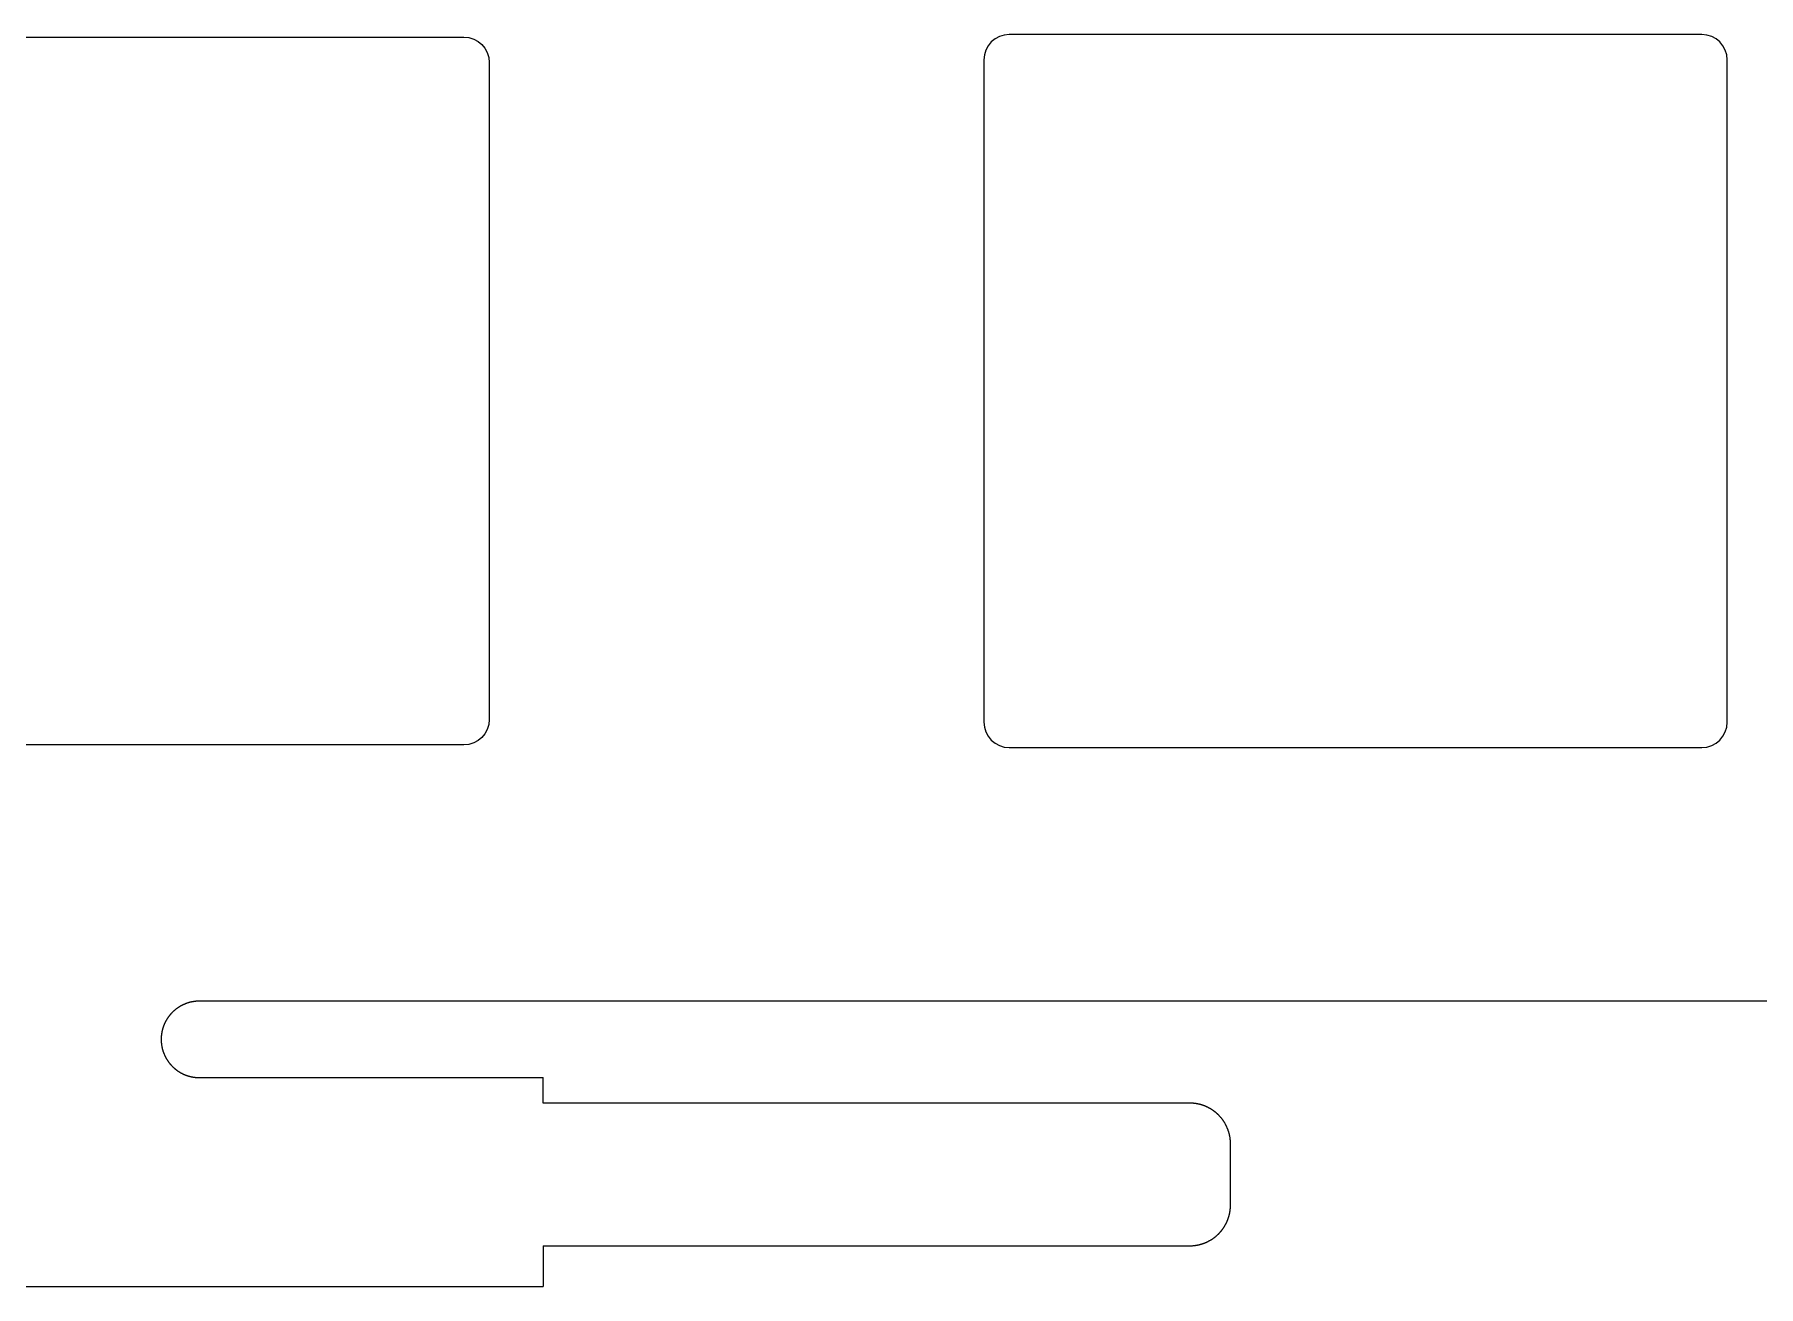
# Model space of a CAD drawing. Header units: millimetres. Extents: x -11 to 340, y -118 to 18.
# Drawn here: x 169.32 to 203.18, y -117.6 to -93.01 of the extents above; entities that cross this region are included whole.
import ezdxf

# ---------------------------------------------------------------- set-up
doc = ezdxf.new("R2010")
doc.units = ezdxf.units.MM
doc.header["$MEASUREMENT"] = 0
doc.layers.get('0').update_dxf_attribs({"linetype": 'CONTINUOUS'})
doc.layers.add('BLACK', color=7, linetype='CONTINUOUS')

msp = doc.modelspace()

# ---------------------------------------------------------------- linework, layer by layer
for points in [[(164.65, -106.4625), (164.65, -93.5625, -0.414213562), (165.15, -93.0625), (177.75, -93.0625, -0.414213562), (178.25, -93.5625), (178.25, -106.4625, -0.414213562), (177.75, -106.9625), (165.15, -106.9625, -0.414213562)], [(187.9625, -106.5125, 0.414212391), (188.4625, -107.0125), (202.0625, -107.0125, 0.414213562), (202.5625, -106.5125), (202.5625, -93.5125, 0.414213562), (202.0625, -93.0125), (188.4625, -93.0125, 0.414212391), (187.9625, -93.5125)]]:
    msp.add_lwpolyline(points, format="xyb", close=True)
at = {"layer": 'BLACK', "linetype": 'Continuous'}
for p, q in [((172.241369, -112.061604), (172.234377, -112.064886)), ((172.248392, -112.058394), (172.241369, -112.061604)), ((172.255447, -112.055258), (172.248392, -112.058394)), ((172.262533, -112.052196), (172.255447, -112.055258)), ((172.269648, -112.049208), (172.262533, -112.052196)), ((172.276793, -112.046294), (172.269648, -112.049208)), ((172.283967, -112.043455), (172.276793, -112.046294)), ((172.291169, -112.040691), (172.283967, -112.043455)), ((172.298398, -112.038002), (172.291169, -112.040691)), ((172.305654, -112.035388), (172.298398, -112.038002)), ((172.312936, -112.032849), (172.305654, -112.035388)), ((172.320243, -112.030387), (172.312936, -112.032849)), ((172.327575, -112.028), (172.320243, -112.030387)), ((172.334931, -112.02569), (172.327575, -112.028)), ((172.342311, -112.023455), (172.334931, -112.02569)), ((172.349714, -112.021298), (172.342311, -112.023455)), ((172.357139, -112.019217), (172.349714, -112.021298)), ((172.364586, -112.017213), (172.357139, -112.019217)), ((172.372054, -112.015286), (172.364586, -112.017213)), ((172.379542, -112.013436), (172.372054, -112.015286)), ((172.387051, -112.011664), (172.379542, -112.013436)), ((172.394579, -112.009969), (172.387051, -112.011664)), ((172.402126, -112.008352), (172.394579, -112.009969)), ((172.409691, -112.006813), (172.402126, -112.008352)), ((172.417274, -112.005351), (172.409691, -112.006813)), ((172.424874, -112.003968), (172.417274, -112.005351)), ((172.432492, -112.002663), (172.424874, -112.003968)), ((172.440125, -112.001436), (172.432492, -112.002663)), ((172.447774, -112.000287), (172.440125, -112.001436)), ((172.455438, -111.999217), (172.447774, -112.000287)), ((172.463117, -111.998226), (172.455438, -111.999217)), ((172.470811, -111.997313), (172.463117, -111.998226)), ((172.478518, -111.996479), (172.470811, -111.997313)), ((172.486238, -111.995725), (172.478518, -111.996479)), ((172.493971, -111.995049), (172.486238, -111.995725)), ((172.501717, -111.994452), (172.493971, -111.995049)), ((172.509475, -111.993935), (172.501717, -111.994452)), ((172.517244, -111.993497), (172.509475, -111.993935)), ((172.525025, -111.993138), (172.517244, -111.993497)), ((172.532816, -111.992859), (172.525025, -111.993138)), ((172.540618, -111.99266), (172.532816, -111.992859)), ((172.548429, -111.99254), (172.540618, -111.99266)), ((172.55625, -111.9925), (172.548429, -111.99254)), ((216.76605, -111.9925), (172.55625, -111.9925)), ((171.887707, -112.402222), (171.885958, -112.405673)), ((171.889473, -112.398781), (171.887707, -112.402222)), ((171.891257, -112.395348), (171.889473, -112.398781)), ((171.893059, -112.391925), (171.891257, -112.395348)), ((171.89488, -112.388509), (171.893059, -112.391925)), ((171.896717, -112.385104), (171.89488, -112.388509)), ((171.898574, -112.381707), (171.896717, -112.385104)), ((171.900447, -112.378321), (171.898574, -112.381707)), ((171.902339, -112.374942), (171.900447, -112.378321)), ((171.904247, -112.371574), (171.902339, -112.374942)), ((171.906174, -112.368215), (171.904247, -112.371574)), ((171.908118, -112.364866), (171.906174, -112.368215)), ((171.91008, -112.361526), (171.908118, -112.364866)), ((171.912058, -112.358197), (171.91008, -112.361526)), ((171.914055, -112.354877), (171.912058, -112.358197)), ((171.916068, -112.351567), (171.914055, -112.354877)), ((171.9181, -112.348267), (171.916068, -112.351567)), ((171.920148, -112.344978), (171.9181, -112.348267)), ((171.922213, -112.341698), (171.920148, -112.344978)), ((171.924296, -112.33843), (171.922213, -112.341698)), ((171.926396, -112.335171), (171.924296, -112.33843)), ((171.928512, -112.331924), (171.926396, -112.335171)), ((171.930646, -112.328686), (171.928512, -112.331924)), ((171.932796, -112.32546), (171.930646, -112.328686)), ((171.934964, -112.322244), (171.932796, -112.32546)), ((171.937148, -112.31904), (171.934964, -112.322244)), ((171.939349, -112.315845), (171.937148, -112.31904)), ((171.941566, -112.312663), (171.939349, -112.315845)), ((171.9438, -112.309491), (171.941566, -112.312663)), ((171.946051, -112.306332), (171.9438, -112.309491)), ((171.948318, -112.303182), (171.946051, -112.306332)), ((171.950601, -112.300045), (171.948318, -112.303182)), ((171.952901, -112.296919), (171.950601, -112.300045)), ((171.955217, -112.293806), (171.952901, -112.296919)), ((171.95755, -112.290703), (171.955217, -112.293806)), ((171.959898, -112.287613), (171.95755, -112.290703)), ((171.962262, -112.284534), (171.959898, -112.287613)), ((171.964643, -112.281467), (171.962262, -112.284534)), ((171.967039, -112.278413), (171.964643, -112.281467)), ((171.969451, -112.275371), (171.967039, -112.278413)), ((171.97188, -112.27234), (171.969451, -112.275371)), ((171.974323, -112.269323), (171.97188, -112.27234)), ((171.976783, -112.266317), (171.974323, -112.269323)), ((171.979258, -112.263325), (171.976783, -112.266317)), ((171.981749, -112.260345), (171.979258, -112.263325)), ((171.984254, -112.257378), (171.981749, -112.260345)), ((171.986776, -112.254423), (171.984254, -112.257378)), ((171.989312, -112.251482), (171.986776, -112.254423)), ((171.991864, -112.248553), (171.989312, -112.251482)), ((171.994431, -112.245638), (171.991864, -112.248553)), ((171.997013, -112.242735), (171.994431, -112.245638)), ((171.99961, -112.239846), (171.997013, -112.242735)), ((172.002222, -112.23697), (171.99961, -112.239846)), ((172.004849, -112.234108), (172.002222, -112.23697)), ((172.007491, -112.231259), (172.004849, -112.234108)), ((172.010147, -112.228424), (172.007491, -112.231259)), ((172.012818, -112.225603), (172.010147, -112.228424)), ((172.015503, -112.222795), (172.012818, -112.225603)), ((172.018202, -112.220001), (172.015503, -112.222795)), ((172.020917, -112.217221), (172.018202, -112.220001)), ((172.023645, -112.214455), (172.020917, -112.217221)), ((172.026387, -112.211703), (172.023645, -112.214455)), ((172.031915, -112.206242), (172.026387, -112.211703)), ((172.037498, -112.200838), (172.031915, -112.206242)), ((172.043136, -112.195493), (172.037498, -112.200838)), ((172.048828, -112.190206), (172.043136, -112.195493)), ((172.054575, -112.184978), (172.048828, -112.190206)), ((172.060374, -112.17981), (172.054575, -112.184978)), ((172.066226, -112.174702), (172.060374, -112.17981)), ((172.072129, -112.169656), (172.066226, -112.174702)), ((172.078083, -112.164671), (172.072129, -112.169656)), ((172.084087, -112.159749), (172.078083, -112.164671)), ((172.090141, -112.154889), (172.084087, -112.159749)), ((172.096244, -112.150093), (172.090141, -112.154889)), ((172.102395, -112.145361), (172.096244, -112.150093)), ((172.108593, -112.140693), (172.102395, -112.145361)), ((172.114838, -112.13609), (172.108593, -112.140693)), ((172.121128, -112.131553), (172.114838, -112.13609)), ((172.127464, -112.127081), (172.121128, -112.131553)), ((172.133844, -112.122676), (172.127464, -112.127081)), ((172.140268, -112.118338), (172.133844, -112.122676)), ((172.146734, -112.114068), (172.140268, -112.118338)), ((172.153243, -112.109866), (172.146734, -112.114068)), ((172.159794, -112.105732), (172.153243, -112.109866)), ((172.166385, -112.101666), (172.159794, -112.105732)), ((172.173016, -112.09767), (172.166385, -112.101666)), ((172.179687, -112.093744), (172.173016, -112.09767)), ((172.186396, -112.089887), (172.179687, -112.093744)), ((172.193142, -112.086102), (172.186396, -112.089887)), ((172.199926, -112.082386), (172.193142, -112.086102)), ((172.206747, -112.078743), (172.199926, -112.082386)), ((172.213603, -112.07517), (172.206747, -112.078743)), ((172.220493, -112.07167), (172.213603, -112.07517)), ((172.227419, -112.068242), (172.220493, -112.07167)), ((172.234377, -112.064886), (172.227419, -112.068242)), ((171.806265, -112.737786), (171.80625, -112.741704)), ((171.806299, -112.733874), (171.806265, -112.737786)), ((171.806353, -112.729961), (171.806299, -112.733874)), ((171.806427, -112.726054), (171.806353, -112.729961)), ((171.806521, -112.722146), (171.806427, -112.726054)), ((171.806635, -112.718243), (171.806521, -112.722146)), ((171.806769, -112.714341), (171.806635, -112.718243)), ((171.806923, -112.710444), (171.806769, -112.714341)), ((171.807097, -112.706547), (171.806923, -112.710444)), ((171.80729, -112.702655), (171.807097, -112.706547)), ((171.807504, -112.698763), (171.80729, -112.702655)), ((171.807738, -112.694877), (171.807504, -112.698763)), ((171.807991, -112.690991), (171.807738, -112.694877)), ((171.808264, -112.687111), (171.807991, -112.690991)), ((171.808558, -112.683231), (171.808264, -112.687111)), ((171.808871, -112.679356), (171.808558, -112.683231)), ((171.809203, -112.675483), (171.808871, -112.679356)), ((171.809556, -112.671615), (171.809203, -112.675483)), ((171.809929, -112.667747), (171.809556, -112.671615)), ((171.810321, -112.663886), (171.809929, -112.667747)), ((171.810733, -112.660025), (171.810321, -112.663886)), ((171.811165, -112.656171), (171.810733, -112.660025)), ((171.811616, -112.652317), (171.811165, -112.656171)), ((171.812088, -112.648469), (171.811616, -112.652317)), ((171.812579, -112.644622), (171.812088, -112.648469)), ((171.81309, -112.640782), (171.812579, -112.644622)), ((171.81362, -112.636943), (171.81309, -112.640782)), ((171.81417, -112.63311), (171.81362, -112.636943)), ((171.81474, -112.629278), (171.81417, -112.63311)), ((171.81533, -112.625453), (171.81474, -112.629278)), ((171.815939, -112.621629), (171.81533, -112.625453)), ((171.816568, -112.617812), (171.815939, -112.621629)), ((171.817216, -112.613996), (171.816568, -112.617812)), ((171.817884, -112.610187), (171.817216, -112.613996)), ((171.818572, -112.60638), (171.817884, -112.610187)), ((171.819279, -112.602579), (171.818572, -112.60638)), ((171.820006, -112.598781), (171.819279, -112.602579)), ((171.820752, -112.594989), (171.820006, -112.598781)), ((171.821518, -112.591199), (171.820752, -112.594989)), ((171.822303, -112.587416), (171.821518, -112.591199)), ((171.823108, -112.583636), (171.822303, -112.587416)), ((171.823932, -112.579862), (171.823108, -112.583636)), ((171.824776, -112.576091), (171.823932, -112.579862)), ((171.825639, -112.572327), (171.824776, -112.576091)), ((171.826522, -112.568566), (171.825639, -112.572327)), ((171.827424, -112.564812), (171.826522, -112.568566)), ((171.828346, -112.561061), (171.827424, -112.564812)), ((171.829286, -112.557317), (171.828346, -112.561061)), ((171.830246, -112.553576), (171.829286, -112.557317)), ((171.831226, -112.549843), (171.830246, -112.553576)), ((171.832225, -112.546112), (171.831226, -112.549843)), ((171.833242, -112.54239), (171.832225, -112.546112)), ((171.83428, -112.53867), (171.833242, -112.54239)), ((171.835336, -112.534958), (171.83428, -112.53867)), ((171.836412, -112.53125), (171.835336, -112.534958)), ((171.837507, -112.52755), (171.836412, -112.53125)), ((171.838621, -112.523853), (171.837507, -112.52755)), ((171.839754, -112.520165), (171.838621, -112.523853)), ((171.840907, -112.51648), (171.839754, -112.520165)), ((171.842078, -112.512803), (171.840907, -112.51648)), ((171.843269, -112.50913), (171.842078, -112.512803)), ((171.844478, -112.505466), (171.843269, -112.50913)), ((171.845707, -112.501805), (171.844478, -112.505466)), ((171.846954, -112.498154), (171.845707, -112.501805)), ((171.848221, -112.494506), (171.846954, -112.498154)), ((171.849506, -112.490867), (171.848221, -112.494506)), ((171.850811, -112.487233), (171.849506, -112.490867)), ((171.852134, -112.483607), (171.850811, -112.487233)), ((171.853476, -112.479986), (171.852134, -112.483607)), ((171.854837, -112.476374), (171.853476, -112.479986)), ((171.856217, -112.472766), (171.854837, -112.476374)), ((171.857615, -112.469168), (171.856217, -112.472766)), ((171.859032, -112.465575), (171.857615, -112.469168)), ((171.860468, -112.461991), (171.859032, -112.465575)), ((171.861923, -112.458412), (171.860468, -112.461991)), ((171.863396, -112.454842), (171.861923, -112.458412)), ((171.864888, -112.451278), (171.863396, -112.454842)), ((171.866398, -112.447724), (171.864888, -112.451278)), ((171.867927, -112.444175), (171.866398, -112.447724)), ((171.869474, -112.440635), (171.867927, -112.444175)), ((171.871041, -112.437102), (171.869474, -112.440635)), ((171.872625, -112.433578), (171.871041, -112.437102)), ((171.874228, -112.43006), (171.872625, -112.433578)), ((171.875848, -112.426552), (171.874228, -112.43006)), ((171.877488, -112.423051), (171.875848, -112.426552)), ((171.879145, -112.419559), (171.877488, -112.423051)), ((171.880822, -112.416074), (171.879145, -112.419559)), ((171.882515, -112.412599), (171.880822, -112.416074)), ((171.884228, -112.409131), (171.882515, -112.412599)), ((171.885958, -112.405673), (171.884228, -112.409131)), ((171.80625, -112.741704), (171.80625, -112.7425)), ((171.80625, -112.7425), (171.80629, -112.750321)), ((171.80629, -112.750321), (171.80641, -112.758132)), ((171.80641, -112.758132), (171.806609, -112.765934)), ((171.806609, -112.765934), (171.806888, -112.773725)), ((171.806888, -112.773725), (171.807247, -112.781506)), ((171.807247, -112.781506), (171.807685, -112.789275)), ((171.807685, -112.789275), (171.808202, -112.797033)), ((171.808202, -112.797033), (171.808799, -112.804779)), ((171.808799, -112.804779), (171.809475, -112.812512)), ((171.809475, -112.812512), (171.810229, -112.820232)), ((171.810229, -112.820232), (171.811063, -112.82794)), ((171.811063, -112.82794), (171.811976, -112.835633)), ((171.811976, -112.835633), (171.812967, -112.843312)), ((171.812967, -112.843312), (171.814037, -112.850976)), ((171.814037, -112.850976), (171.815186, -112.858625)), ((171.815186, -112.858625), (171.816413, -112.866259)), ((171.816413, -112.866259), (171.817718, -112.873876)), ((171.817718, -112.873876), (171.819101, -112.881476)), ((171.819101, -112.881476), (171.820563, -112.889059)), ((171.820563, -112.889059), (171.822102, -112.896624)), ((171.822102, -112.896624), (171.823719, -112.904171)), ((171.823719, -112.904171), (171.825414, -112.911699)), ((171.825414, -112.911699), (171.827186, -112.919208)), ((171.827186, -112.919208), (171.829036, -112.926696)), ((171.829036, -112.926696), (171.830963, -112.934164)), ((171.830963, -112.934164), (171.832967, -112.941611)), ((171.832967, -112.941611), (171.835048, -112.949036)), ((171.835048, -112.949036), (171.837205, -112.956439)), ((171.837205, -112.956439), (171.83944, -112.963819)), ((171.83944, -112.963819), (171.84175, -112.971175)), ((171.84175, -112.971175), (171.844137, -112.978507)), ((171.844137, -112.978507), (171.846599, -112.985815)), ((171.846599, -112.985815), (171.849138, -112.993097)), ((171.849138, -112.993097), (171.851751, -113.000352)), ((171.851751, -113.000352), (171.854441, -113.007582)), ((171.854441, -113.007582), (171.857205, -113.014783)), ((171.857205, -113.014783), (171.860044, -113.021957)), ((171.860044, -113.021957), (171.862958, -113.029102)), ((171.862958, -113.029102), (171.865946, -113.036218)), ((171.865946, -113.036218), (171.869008, -113.043303)), ((171.869008, -113.043303), (171.872144, -113.050358)), ((171.872144, -113.050358), (171.875354, -113.057382)), ((171.875354, -113.057382), (171.878636, -113.064373)), ((171.878636, -113.064373), (171.881992, -113.071332)), ((171.881992, -113.071332), (171.88542, -113.078257)), ((171.88542, -113.078257), (171.88892, -113.085148)), ((171.88892, -113.085148), (171.892493, -113.092004)), ((171.892493, -113.092004), (171.896136, -113.098824)), ((171.896136, -113.098824), (171.899851, -113.105608)), ((171.899851, -113.105608), (171.903637, -113.112355)), ((171.903637, -113.112355), (171.907494, -113.119064)), ((171.907494, -113.119064), (171.91142, -113.125734)), ((171.91142, -113.125734), (171.915416, -113.132365)), ((171.915416, -113.132365), (171.919481, -113.138956)), ((171.919481, -113.138956), (171.923616, -113.145507)), ((171.923616, -113.145507), (171.927818, -113.152016)), ((171.927818, -113.152016), (171.932088, -113.158483)), ((171.932088, -113.158483), (171.936426, -113.164906)), ((171.936426, -113.164906), (171.940831, -113.171286)), ((171.940831, -113.171286), (171.945302, -113.177622)), ((171.945302, -113.177622), (171.94984, -113.183913)), ((171.94984, -113.183913), (171.954443, -113.190157)), ((171.954443, -113.190157), (171.95911, -113.196355)), ((171.95911, -113.196355), (171.963843, -113.202506)), ((171.963843, -113.202506), (171.968639, -113.208609)), ((171.968639, -113.208609), (171.973499, -113.214663)), ((171.973499, -113.214663), (171.978421, -113.220667)), ((171.978421, -113.220667), (171.983406, -113.226621)), ((171.983406, -113.226621), (171.988452, -113.232525)), ((171.988452, -113.232525), (171.99356, -113.238376)), ((171.99356, -113.238376), (171.998728, -113.244175)), ((171.998728, -113.244175), (172.003955, -113.249922)), ((172.003955, -113.249922), (172.009242, -113.255614)), ((172.009242, -113.255614), (172.014588, -113.261252)), ((172.014588, -113.261252), (172.019992, -113.266835)), ((172.019992, -113.266835), (172.025453, -113.272363)), ((172.025453, -113.272363), (172.028205, -113.275105)), ((172.028205, -113.275105), (172.030971, -113.277834)), ((172.030971, -113.277834), (172.033751, -113.280548)), ((172.033751, -113.280548), (172.036545, -113.283247)), ((172.036545, -113.283247), (172.039352, -113.285933)), ((172.039352, -113.285933), (172.042174, -113.288603)), ((172.042174, -113.288603), (172.045009, -113.29126)), ((172.045009, -113.29126), (172.047858, -113.293901)), ((172.047858, -113.293901), (172.05072, -113.296528)), ((172.05072, -113.296528), (172.053596, -113.29914)), ((172.053596, -113.29914), (172.056485, -113.301737)), ((172.056485, -113.301737), (172.059387, -113.304319)), ((172.059387, -113.304319), (172.062303, -113.306886)), ((172.062303, -113.306886), (172.065231, -113.309438)), ((172.065231, -113.309438), (172.068173, -113.311974)), ((172.068173, -113.311974), (172.071127, -113.314496)), ((172.071127, -113.314496), (172.074094, -113.317002)), ((172.074094, -113.317002), (172.077075, -113.319492)), ((172.077075, -113.319492), (172.080067, -113.321967)), ((172.080067, -113.321967), (172.083073, -113.324427)), ((172.083073, -113.324427), (172.08609, -113.32687)), ((172.08609, -113.32687), (172.08912, -113.329299)), ((172.08912, -113.329299), (172.092162, -113.331711)), ((172.092162, -113.331711), (172.095217, -113.334107)), ((172.095217, -113.334107), (172.098283, -113.336488)), ((172.098283, -113.336488), (172.101362, -113.338852)), ((172.101362, -113.338852), (172.104452, -113.3412)), ((172.104452, -113.3412), (172.107555, -113.343533)), ((172.107555, -113.343533), (172.110669, -113.345849)), ((172.110669, -113.345849), (172.113795, -113.348149)), ((172.113795, -113.348149), (172.116932, -113.350432)), ((172.116932, -113.350432), (172.120081, -113.352699)), ((172.120081, -113.352699), (172.123241, -113.35495)), ((172.123241, -113.35495), (172.126413, -113.357184)), ((172.126413, -113.357184), (172.129595, -113.359401)), ((172.129595, -113.359401), (172.132789, -113.361602)), ((172.132789, -113.361602), (172.135994, -113.363786)), ((172.135994, -113.363786), (172.13921, -113.365954)), ((172.13921, -113.365954), (172.142436, -113.368104)), ((172.142436, -113.368104), (172.145673, -113.370238)), ((172.145673, -113.370238), (172.148921, -113.372354)), ((172.148921, -113.372354), (172.15218, -113.374454)), ((172.15218, -113.374454), (172.155448, -113.376537)), ((172.155448, -113.376537), (172.158728, -113.378602)), ((172.158728, -113.378602), (172.162017, -113.38065)), ((172.162017, -113.38065), (172.165317, -113.382682)), ((172.165317, -113.382682), (172.168626, -113.384695)), ((172.168626, -113.384695), (172.171947, -113.386692)), ((172.171947, -113.386692), (172.175276, -113.38867)), ((172.175276, -113.38867), (172.178616, -113.390632)), ((172.178616, -113.390632), (172.181964, -113.392576)), ((172.181964, -113.392576), (172.185324, -113.394503)), ((172.185324, -113.394503), (172.188692, -113.396412)), ((172.188692, -113.396412), (172.19207, -113.398303)), ((172.19207, -113.398303), (172.195457, -113.400176)), ((172.195457, -113.400176), (172.198854, -113.402033)), ((172.198854, -113.402033), (172.202259, -113.40387)), ((172.202259, -113.40387), (172.205674, -113.405691)), ((172.205674, -113.405691), (172.209097, -113.407493)), ((172.209097, -113.407493), (172.212531, -113.409277)), ((172.212531, -113.409277), (172.215972, -113.411043)), ((172.215972, -113.411043), (172.219423, -113.412792)), ((172.219423, -113.412792), (172.222881, -113.414522)), ((172.222881, -113.414522), (172.226349, -113.416235)), ((172.226349, -113.416235), (172.229824, -113.417928)), ((172.229824, -113.417928), (172.233309, -113.419605)), ((172.233309, -113.419605), (172.2368, -113.421262)), ((172.2368, -113.421262), (172.240302, -113.422902)), ((172.240302, -113.422902), (172.24381, -113.424522)), ((172.24381, -113.424522), (172.247328, -113.426125)), ((172.247328, -113.426125), (172.250851, -113.427709)), ((172.250851, -113.427709), (172.254385, -113.429275)), ((172.254385, -113.429275), (172.257924, -113.430823)), ((172.257924, -113.430823), (172.261473, -113.432352)), ((172.261473, -113.432352), (172.265028, -113.433862)), ((172.265028, -113.433862), (172.268592, -113.435354)), ((172.268592, -113.435354), (172.272162, -113.436827)), ((172.272162, -113.436827), (172.27574, -113.438282)), ((172.27574, -113.438282), (172.279324, -113.439718)), ((172.279324, -113.439718), (172.282918, -113.441135)), ((172.282918, -113.441135), (172.286516, -113.442533)), ((172.286516, -113.442533), (172.290123, -113.443913)), ((172.290123, -113.443913), (172.293735, -113.445274)), ((172.293735, -113.445274), (172.297356, -113.446616)), ((172.297356, -113.446616), (172.300982, -113.447939)), ((172.300982, -113.447939), (172.304617, -113.449244)), ((172.304617, -113.449244), (172.308256, -113.450529)), ((172.308256, -113.450529), (172.311903, -113.451796)), ((172.311903, -113.451796), (172.315555, -113.453043)), ((172.315555, -113.453043), (172.319215, -113.454272)), ((172.319215, -113.454272), (172.32288, -113.455481)), ((172.32288, -113.455481), (172.326553, -113.456672)), ((172.326553, -113.456672), (172.330229, -113.457843)), ((172.330229, -113.457843), (172.333914, -113.458996)), ((172.333914, -113.458996), (172.337603, -113.460129)), ((172.337603, -113.460129), (172.3413, -113.461243)), ((172.3413, -113.461243), (172.345, -113.462338)), ((172.345, -113.462338), (172.348708, -113.463414)), ((172.348708, -113.463414), (172.35242, -113.46447)), ((172.35242, -113.46447), (172.356139, -113.465508)), ((172.356139, -113.465508), (172.359862, -113.466525)), ((172.359862, -113.466525), (172.363592, -113.467524)), ((172.363592, -113.467524), (172.367326, -113.468504)), ((172.367326, -113.468504), (172.371067, -113.469464)), ((172.371067, -113.469464), (172.37481, -113.470404)), ((172.37481, -113.470404), (172.378562, -113.471326)), ((172.378562, -113.471326), (172.382316, -113.472228)), ((172.382316, -113.472228), (172.386077, -113.473111)), ((172.386077, -113.473111), (172.389841, -113.473974)), ((172.389841, -113.473974), (172.393612, -113.474818)), ((172.393612, -113.474818), (172.397385, -113.475642)), ((172.397385, -113.475642), (172.401166, -113.476447)), ((172.401166, -113.476447), (172.404949, -113.477232)), ((172.404949, -113.477232), (172.408738, -113.477998)), ((172.408738, -113.477998), (172.41253, -113.478744)), ((172.41253, -113.478744), (172.416329, -113.479471)), ((172.416329, -113.479471), (172.420129, -113.480178)), ((172.420129, -113.480178), (172.423937, -113.480866)), ((172.423937, -113.480866), (172.427746, -113.481534)), ((172.427746, -113.481534), (172.431561, -113.482182)), ((172.431561, -113.482182), (172.435379, -113.482811)), ((172.435379, -113.482811), (172.439202, -113.48342)), ((172.439202, -113.48342), (172.443028, -113.48401)), ((172.443028, -113.48401), (172.446859, -113.48458)), ((172.446859, -113.48458), (172.450692, -113.48513)), ((172.450692, -113.48513), (172.454532, -113.48566)), ((172.454532, -113.48566), (172.458372, -113.486171)), ((172.458372, -113.486171), (172.462219, -113.486662)), ((172.462219, -113.486662), (172.466067, -113.487134)), ((172.466067, -113.487134), (172.46992, -113.487585)), ((172.46992, -113.487585), (172.473775, -113.488017)), ((172.473775, -113.488017), (172.477636, -113.488429)), ((172.477636, -113.488429), (172.481497, -113.488821)), ((172.481497, -113.488821), (172.485364, -113.489194)), ((172.485364, -113.489194), (172.489232, -113.489547)), ((172.489232, -113.489547), (172.493106, -113.489879)), ((172.493106, -113.489879), (172.49698, -113.490192)), ((172.49698, -113.490192), (172.50086, -113.490486)), ((172.50086, -113.490486), (172.504741, -113.490759)), ((172.504741, -113.490759), (172.508627, -113.491012)), ((172.508627, -113.491012), (172.512513, -113.491246)), ((172.512513, -113.491246), (172.516404, -113.49146)), ((172.516404, -113.49146), (172.520296, -113.491653)), ((172.520296, -113.491653), (172.524194, -113.491827)), ((172.524194, -113.491827), (172.528091, -113.491981)), ((172.528091, -113.491981), (172.531993, -113.492115)), ((172.531993, -113.492115), (172.535896, -113.492229)), ((172.535896, -113.492229), (172.539803, -113.492323)), ((172.539803, -113.492323), (172.543711, -113.492397)), ((172.543711, -113.492397), (172.547624, -113.492451)), ((172.547624, -113.492451), (172.551536, -113.492485)), ((172.551536, -113.492485), (172.555453, -113.4925)), ((172.555453, -113.4925), (172.55625, -113.4925)), ((172.55625, -113.4925), (179.30625, -113.4925)), ((179.30625, -113.995029), (179.30625, -113.4925)), ((192.00625, -113.995029), (179.30625, -113.995029)), ((192.006978, -113.995029), (192.00625, -113.995029)), ((192.011023, -113.995043), (192.006978, -113.995029)), ((192.015064, -113.995077), (192.011023, -113.995043)), ((192.019105, -113.99513), (192.015064, -113.995077)), ((192.023141, -113.995204), (192.019105, -113.99513)), ((192.027177, -113.995297), (192.023141, -113.995204)), ((192.031208, -113.995411), (192.027177, -113.995297)), ((192.035239, -113.995544), (192.031208, -113.995411)), ((192.039265, -113.995698), (192.035239, -113.995544)), ((192.043291, -113.995871), (192.039265, -113.995698)), ((192.047311, -113.996065), (192.043291, -113.995871)), ((192.051332, -113.996278), (192.047311, -113.996065)), ((192.055346, -113.996511), (192.051332, -113.996278)), ((192.059361, -113.996764), (192.055346, -113.996511)), ((192.06337, -113.997037), (192.059361, -113.996764)), ((192.067378, -113.99733), (192.06337, -113.997037)), ((192.071381, -113.997642), (192.067378, -113.99733)), ((192.075384, -113.997975), (192.071381, -113.997642)), ((192.079381, -113.998327), (192.075384, -113.997975)), ((192.083377, -113.998699), (192.079381, -113.998327)), ((192.087367, -113.999091), (192.083377, -113.998699)), ((192.091356, -113.999503), (192.087367, -113.999091)), ((192.09534, -113.999934), (192.091356, -113.999503)), ((192.099323, -114.000385), (192.09534, -113.999934)), ((192.103299, -114.000856), (192.099323, -114.000385)), ((192.107275, -114.001347), (192.103299, -114.000856)), ((192.111245, -114.001857), (192.107275, -114.001347)), ((192.115213, -114.002387), (192.111245, -114.001857)), ((192.119175, -114.002937), (192.115213, -114.002387)), ((192.123136, -114.003507), (192.119175, -114.002937)), ((192.127091, -114.004096), (192.123136, -114.003507)), ((192.131044, -114.004705), (192.127091, -114.004096)), ((192.134991, -114.005333), (192.131044, -114.004705)), ((192.138936, -114.005982), (192.134991, -114.005333)), ((192.142874, -114.006649), (192.138936, -114.005982)), ((192.146811, -114.007337), (192.142874, -114.006649)), ((192.150742, -114.008044), (192.146811, -114.007337)), ((192.15467, -114.008771), (192.150742, -114.008044)), ((192.158592, -114.009516), (192.15467, -114.008771)), ((192.162511, -114.010282), (192.158592, -114.009516)), ((192.166424, -114.011067), (192.162511, -114.010282)), ((192.170335, -114.011872), (192.166424, -114.011067)), ((192.174239, -114.012696), (192.170335, -114.011872)), ((192.17814, -114.01354), (192.174239, -114.012696)), ((192.182034, -114.014403), (192.17814, -114.01354)), ((192.185926, -114.015286), (192.182034, -114.014403)), ((192.189811, -114.016188), (192.185926, -114.015286)), ((192.193693, -114.017109), (192.189811, -114.016188)), ((192.197567, -114.01805), (192.193693, -114.017109)), ((192.201439, -114.01901), (192.197567, -114.01805)), ((192.205304, -114.01999), (192.201439, -114.01901)), ((192.209165, -114.020989), (192.205304, -114.01999)), ((192.213019, -114.022007), (192.209165, -114.020989)), ((192.21687, -114.023044), (192.213019, -114.022007)), ((192.220713, -114.024101), (192.21687, -114.023044)), ((192.224553, -114.025177), (192.220713, -114.024101)), ((192.228385, -114.026272), (192.224553, -114.025177)), ((192.232214, -114.027387), (192.228385, -114.026272)), ((192.236035, -114.02852), (192.232214, -114.027387)), ((192.239852, -114.029673), (192.236035, -114.02852)), ((192.243661, -114.030845), (192.239852, -114.029673)), ((192.247467, -114.032036), (192.243661, -114.030845)), ((192.251264, -114.033246), (192.247467, -114.032036)), ((192.255057, -114.034476), (192.251264, -114.033246)), ((192.258842, -114.035724), (192.255057, -114.034476)), ((192.262623, -114.036991), (192.258842, -114.035724)), ((192.266395, -114.038277), (192.262623, -114.036991)), ((192.270163, -114.039583), (192.266395, -114.038277)), ((192.273922, -114.040907), (192.270163, -114.039583)), ((192.277677, -114.04225), (192.273922, -114.040907)), ((192.281424, -114.043612), (192.277677, -114.04225)), ((192.285165, -114.044993), (192.281424, -114.043612)), ((192.288898, -114.046393), (192.285165, -114.044993)), ((192.292626, -114.047811), (192.288898, -114.046393)), ((192.296345, -114.049248), (192.292626, -114.047811)), ((192.300059, -114.050705), (192.296345, -114.049248)), ((192.303763, -114.052179), (192.300059, -114.050705)), ((192.307463, -114.053673), (192.303763, -114.052179)), ((192.311153, -114.055185), (192.307463, -114.053673)), ((192.314838, -114.056716), (192.311153, -114.055185)), ((192.318514, -114.058265), (192.314838, -114.056716)), ((192.322183, -114.059833), (192.318514, -114.058265)), ((192.325844, -114.061419), (192.322183, -114.059833)), ((192.329498, -114.063024), (192.325844, -114.061419)), ((192.333143, -114.064647), (192.329498, -114.063024)), ((192.336782, -114.066289), (192.333143, -114.064647)), ((192.340411, -114.067949), (192.336782, -114.066289)), ((192.344034, -114.069627), (192.340411, -114.067949)), ((192.347647, -114.071324), (192.344034, -114.069627)), ((192.351253, -114.073039), (192.347647, -114.071324)), ((192.35485, -114.074772), (192.351253, -114.073039)), ((192.35844, -114.076524), (192.35485, -114.074772)), ((192.362019, -114.078293), (192.35844, -114.076524)), ((192.365592, -114.080081), (192.362019, -114.078293)), ((192.369155, -114.081886), (192.365592, -114.080081)), ((192.37271, -114.08371), (192.369155, -114.081886)), ((192.376255, -114.085551), (192.37271, -114.08371)), ((192.379792, -114.087411), (192.376255, -114.085551)), ((192.38332, -114.089288), (192.379792, -114.087411)), ((192.386839, -114.091184), (192.38332, -114.089288)), ((192.390348, -114.093097), (192.386839, -114.091184)), ((192.393849, -114.095028), (192.390348, -114.093097)), ((192.39734, -114.096977), (192.393849, -114.095028)), ((192.400822, -114.098943), (192.39734, -114.096977)), ((192.404293, -114.100927), (192.400822, -114.098943)), ((192.407757, -114.102929), (192.404293, -114.100927)), ((192.411209, -114.104947), (192.407757, -114.102929)), ((192.414652, -114.106984), (192.411209, -114.104947)), ((192.418085, -114.109037), (192.414652, -114.106984)), ((192.421509, -114.111109), (192.418085, -114.109037)), ((192.424921, -114.113197), (192.421509, -114.111109)), ((192.428325, -114.115303), (192.424921, -114.113197)), ((192.431717, -114.117426), (192.428325, -114.115303)), ((192.4351, -114.119567), (192.431717, -114.117426)), ((192.438472, -114.121724), (192.4351, -114.119567)), ((192.441834, -114.123898), (192.438472, -114.121724)), ((192.445185, -114.126089), (192.441834, -114.123898)), ((192.448526, -114.128298), (192.445185, -114.126089)), ((192.451855, -114.130523), (192.448526, -114.128298)), ((192.455174, -114.132765), (192.451855, -114.130523)), ((192.458481, -114.135023), (192.455174, -114.132765)), ((192.461779, -114.137299), (192.458481, -114.135023)), ((192.465064, -114.139591), (192.461779, -114.137299)), ((192.468339, -114.1419), (192.465064, -114.139591)), ((192.471602, -114.144225), (192.468339, -114.1419)), ((192.474854, -114.146567), (192.471602, -114.144225)), ((192.478094, -114.148925), (192.474854, -114.146567)), ((192.481323, -114.151299), (192.478094, -114.148925)), ((192.48454, -114.15369), (192.481323, -114.151299)), ((192.487746, -114.156097), (192.48454, -114.15369)), ((192.490939, -114.15852), (192.487746, -114.156097)), ((192.494121, -114.160959), (192.490939, -114.15852)), ((192.49729, -114.163414), (192.494121, -114.160959)), ((192.500448, -114.165885), (192.49729, -114.163414)), ((192.503594, -114.168372), (192.500448, -114.165885)), ((192.506727, -114.170875), (192.503594, -114.168372)), ((192.509848, -114.173393), (192.506727, -114.170875)), ((192.512956, -114.175928), (192.509848, -114.173393)), ((192.516052, -114.178477), (192.512956, -114.175928)), ((192.519136, -114.181043), (192.516052, -114.178477)), ((192.522206, -114.183623), (192.519136, -114.181043)), ((192.525264, -114.18622), (192.522206, -114.183623)), ((192.528309, -114.188831), (192.525264, -114.18622)), ((192.531341, -114.191458), (192.528309, -114.188831)), ((192.53436, -114.1941), (192.531341, -114.191458)), ((192.537366, -114.196757), (192.53436, -114.1941)), ((192.540359, -114.199429), (192.537366, -114.196757)), ((192.543338, -114.202116), (192.540359, -114.199429)), ((192.546304, -114.204818), (192.543338, -114.202116)), ((192.549257, -114.207535), (192.546304, -114.204818)), ((192.552196, -114.210266), (192.549257, -114.207535)), ((192.555122, -114.213013), (192.552196, -114.210266)), ((192.558033, -114.215773), (192.555122, -114.213013)), ((192.560931, -114.218549), (192.558033, -114.215773)), ((192.563816, -114.221338), (192.560931, -114.218549)), ((192.566686, -114.224142), (192.563816, -114.221338)), ((192.569542, -114.22696), (192.566686, -114.224142)), ((192.575212, -114.232639), (192.569542, -114.22696)), ((192.580825, -114.238375), (192.575212, -114.232639)), ((192.586381, -114.244165), (192.580825, -114.238375)), ((192.591878, -114.250011), (192.586381, -114.244165)), ((192.597316, -114.25591), (192.591878, -114.250011)), ((192.602695, -114.261863), (192.597316, -114.25591)), ((192.608013, -114.267869), (192.602695, -114.261863)), ((192.613272, -114.273927), (192.608013, -114.267869)), ((192.618468, -114.280036), (192.613272, -114.273927)), ((192.623603, -114.286197), (192.618468, -114.280036)), ((192.628676, -114.292407), (192.623603, -114.286197)), ((192.633686, -114.298667), (192.628676, -114.292407)), ((192.638632, -114.304975), (192.633686, -114.298667)), ((192.643514, -114.311331), (192.638632, -114.304975)), ((192.648332, -114.317735), (192.643514, -114.311331)), ((192.653085, -114.324185), (192.648332, -114.317735)), ((192.657772, -114.330682), (192.653085, -114.324185)), ((192.662394, -114.337223), (192.657772, -114.330682)), ((192.666948, -114.343809), (192.662394, -114.337223)), ((192.671436, -114.350438), (192.666948, -114.343809)), ((192.675857, -114.357111), (192.671436, -114.350438)), ((192.68021, -114.363826), (192.675857, -114.357111)), ((192.684494, -114.370582), (192.68021, -114.363826)), ((192.68871, -114.37738), (192.684494, -114.370582)), ((192.692856, -114.384217), (192.68871, -114.37738)), ((192.696933, -114.391094), (192.692856, -114.384217)), ((192.70094, -114.39801), (192.696933, -114.391094)), ((192.704877, -114.404964), (192.70094, -114.39801)), ((192.708743, -114.411956), (192.704877, -114.404964)), ((192.712538, -114.418984), (192.708743, -114.411956)), ((192.716262, -114.426048), (192.712538, -114.418984)), ((192.719913, -114.433147), (192.716262, -114.426048)), ((192.723493, -114.440281), (192.719913, -114.433147)), ((192.727001, -114.447449), (192.723493, -114.440281)), ((192.730435, -114.45465), (192.727001, -114.447449)), ((192.733797, -114.461883), (192.730435, -114.45465)), ((192.737085, -114.469148), (192.733797, -114.461883)), ((192.7403, -114.476445), (192.737085, -114.469148)), ((192.743441, -114.483772), (192.7403, -114.476445)), ((192.746507, -114.491129), (192.743441, -114.483772)), ((192.7495, -114.498515), (192.746507, -114.491129)), ((192.752417, -114.50593), (192.7495, -114.498515)), ((192.75526, -114.513372), (192.752417, -114.50593)), ((192.758028, -114.520842), (192.75526, -114.513372)), ((192.76072, -114.528339), (192.758028, -114.520842)), ((192.763337, -114.535861), (192.76072, -114.528339)), ((192.765878, -114.543409), (192.763337, -114.535861)), ((192.768343, -114.550982), (192.765878, -114.543409)), ((192.770732, -114.558579), (192.768343, -114.550982)), ((192.773044, -114.566199), (192.770732, -114.558579)), ((192.77528, -114.573843), (192.773044, -114.566199)), ((192.777439, -114.581509), (192.77528, -114.573843)), ((192.779522, -114.589196), (192.777439, -114.581509)), ((192.781527, -114.596905), (192.779522, -114.589196)), ((192.783455, -114.604635), (192.781527, -114.596905)), ((192.785306, -114.612385), (192.783455, -114.604635)), ((192.787079, -114.620154), (192.785306, -114.612385)), ((192.788775, -114.627942), (192.787079, -114.620154)), ((192.790393, -114.635749), (192.788775, -114.627942)), ((192.791933, -114.643574), (192.790393, -114.635749)), ((192.793395, -114.651417), (192.791933, -114.643574)), ((192.794779, -114.659276), (192.793395, -114.651417)), ((192.796085, -114.667152), (192.794779, -114.659276)), ((192.797312, -114.675044), (192.796085, -114.667152)), ((192.798461, -114.682951), (192.797312, -114.675044)), ((192.799531, -114.690874), (192.798461, -114.682951)), ((192.800523, -114.698811), (192.799531, -114.690874)), ((192.801436, -114.706762), (192.800523, -114.698811)), ((192.80227, -114.714726), (192.801436, -114.706762)), ((192.803025, -114.722704), (192.80227, -114.714726)), ((192.803701, -114.730695), (192.803025, -114.722704)), ((192.804297, -114.738698), (192.803701, -114.730695)), ((192.804815, -114.746713), (192.804297, -114.738698)), ((192.805253, -114.754739), (192.804815, -114.746713)), ((192.805612, -114.762776), (192.805253, -114.754739)), ((192.805891, -114.770825), (192.805612, -114.762776)), ((192.80609, -114.778883), (192.805891, -114.770825)), ((192.80621, -114.786951), (192.80609, -114.778883)), ((192.80625, -114.795029), (192.80621, -114.786951)), ((192.80625, -115.995029), (192.80625, -114.795029)), ((192.795297, -116.127715), (192.795946, -116.12377)), ((192.795946, -116.12377), (192.796574, -116.119823)), ((192.796574, -116.119823), (192.797183, -116.11587)), ((192.797183, -116.11587), (192.797772, -116.111915)), ((192.797772, -116.111915), (192.798342, -116.107955)), ((192.798342, -116.107955), (192.798891, -116.103992)), ((192.798891, -116.103992), (192.799422, -116.100024)), ((192.799422, -116.100024), (192.799932, -116.096054)), ((192.799932, -116.096054), (192.800423, -116.092079)), ((192.800423, -116.092079), (192.800894, -116.088102)), ((192.800894, -116.088102), (192.801345, -116.084119)), ((192.801345, -116.084119), (192.801776, -116.080136)), ((192.801776, -116.080136), (192.802188, -116.076146)), ((192.802188, -116.076146), (192.80258, -116.072156)), ((192.80258, -116.072156), (192.802952, -116.06816)), ((192.802952, -116.06816), (192.803304, -116.064163)), ((192.803304, -116.064163), (192.803637, -116.060161)), ((192.803637, -116.060161), (192.803949, -116.056158)), ((192.803949, -116.056158), (192.804242, -116.052149)), ((192.804242, -116.052149), (192.804515, -116.04814)), ((192.804515, -116.04814), (192.804768, -116.044126)), ((192.804768, -116.044126), (192.805001, -116.040111)), ((192.805001, -116.040111), (192.805214, -116.036091)), ((192.805214, -116.036091), (192.805408, -116.03207)), ((192.805408, -116.03207), (192.805581, -116.028044)), ((192.805581, -116.028044), (192.805735, -116.024019)), ((192.805735, -116.024019), (192.805868, -116.019988)), ((192.805868, -116.019988), (192.805982, -116.015957)), ((192.805982, -116.015957), (192.806075, -116.01192)), ((192.806075, -116.01192), (192.806149, -116.007884)), ((192.806149, -116.007884), (192.806202, -116.003843)), ((192.806202, -116.003843), (192.806236, -115.999803)), ((192.806236, -115.999803), (192.80625, -115.995757)), ((192.80625, -115.995757), (192.80625, -115.995029)), ((192.652354, -116.466873), (192.654712, -116.463633)), ((192.654712, -116.463633), (192.657054, -116.460381)), ((192.657054, -116.460381), (192.659379, -116.457118)), ((192.659379, -116.457118), (192.661688, -116.453843)), ((192.661688, -116.453843), (192.66398, -116.450558)), ((192.66398, -116.450558), (192.666256, -116.447261)), ((192.666256, -116.447261), (192.668514, -116.443953)), ((192.668514, -116.443953), (192.670756, -116.440634)), ((192.670756, -116.440634), (192.672981, -116.437305)), ((192.672981, -116.437305), (192.67519, -116.433964)), ((192.67519, -116.433964), (192.677381, -116.430613)), ((192.677381, -116.430613), (192.679555, -116.427251)), ((192.679555, -116.427251), (192.681712, -116.42388)), ((192.681712, -116.42388), (192.683853, -116.420497)), ((192.683853, -116.420497), (192.685976, -116.417104)), ((192.685976, -116.417104), (192.688082, -116.413701)), ((192.688082, -116.413701), (192.69017, -116.410288)), ((192.69017, -116.410288), (192.692242, -116.406864)), ((192.692242, -116.406864), (192.694295, -116.403432)), ((192.694295, -116.403432), (192.696332, -116.399988)), ((192.696332, -116.399988), (192.69835, -116.396536)), ((192.69835, -116.396536), (192.700352, -116.393073)), ((192.700352, -116.393073), (192.702336, -116.389601)), ((192.702336, -116.389601), (192.704302, -116.386119)), ((192.704302, -116.386119), (192.706251, -116.382629)), ((192.706251, -116.382629), (192.708182, -116.379127)), ((192.708182, -116.379127), (192.710095, -116.375619)), ((192.710095, -116.375619), (192.711991, -116.372099)), ((192.711991, -116.372099), (192.713868, -116.368572)), ((192.713868, -116.368572), (192.715728, -116.365034)), ((192.715728, -116.365034), (192.717569, -116.361489)), ((192.717569, -116.361489), (192.719393, -116.357934)), ((192.719393, -116.357934), (192.721198, -116.354371)), ((192.721198, -116.354371), (192.722986, -116.350799)), ((192.722986, -116.350799), (192.724755, -116.347219)), ((192.724755, -116.347219), (192.726507, -116.343629)), ((192.726507, -116.343629), (192.72824, -116.340033)), ((192.72824, -116.340033), (192.729955, -116.336426)), ((192.729955, -116.336426), (192.731652, -116.332813)), ((192.731652, -116.332813), (192.73333, -116.32919)), ((192.73333, -116.32919), (192.73499, -116.325561)), ((192.73499, -116.325561), (192.736632, -116.321923)), ((192.736632, -116.321923), (192.738255, -116.318278)), ((192.738255, -116.318278), (192.73986, -116.314623)), ((192.73986, -116.314623), (192.741446, -116.310963)), ((192.741446, -116.310963), (192.743014, -116.307293)), ((192.743014, -116.307293), (192.744563, -116.303617)), ((192.744563, -116.303617), (192.746094, -116.299933)), ((192.746094, -116.299933), (192.747606, -116.296242)), ((192.747606, -116.296242), (192.7491, -116.292543)), ((192.7491, -116.292543), (192.750574, -116.288838)), ((192.750574, -116.288838), (192.752031, -116.285124)), ((192.752031, -116.285124), (192.753468, -116.281405)), ((192.753468, -116.281405), (192.754886, -116.277677)), ((192.754886, -116.277677), (192.756286, -116.273945)), ((192.756286, -116.273945), (192.757667, -116.270203)), ((192.757667, -116.270203), (192.759029, -116.266457)), ((192.759029, -116.266457), (192.760372, -116.262702)), ((192.760372, -116.262702), (192.761696, -116.258942)), ((192.761696, -116.258942), (192.763002, -116.255174)), ((192.763002, -116.255174), (192.764288, -116.251402)), ((192.764288, -116.251402), (192.765555, -116.247621)), ((192.765555, -116.247621), (192.766803, -116.243836)), ((192.766803, -116.243836), (192.768033, -116.240043)), ((192.768033, -116.240043), (192.769243, -116.236246)), ((192.769243, -116.236246), (192.770434, -116.232441)), ((192.770434, -116.232441), (192.771606, -116.228631)), ((192.771606, -116.228631), (192.772759, -116.224814)), ((192.772759, -116.224814), (192.773892, -116.220994)), ((192.773892, -116.220994), (192.775007, -116.217165)), ((192.775007, -116.217165), (192.776102, -116.213333)), ((192.776102, -116.213333), (192.777178, -116.209493)), ((192.777178, -116.209493), (192.778235, -116.20565)), ((192.778235, -116.20565), (192.779272, -116.201799)), ((192.779272, -116.201799), (192.78029, -116.197945)), ((192.78029, -116.197945), (192.781289, -116.194083)), ((192.781289, -116.194083), (192.782269, -116.190219)), ((192.782269, -116.190219), (192.783229, -116.186347)), ((192.783229, -116.186347), (192.78417, -116.182472)), ((192.78417, -116.182472), (192.785091, -116.17859)), ((192.785091, -116.17859), (192.785993, -116.174705)), ((192.785993, -116.174705), (192.786876, -116.170813)), ((192.786876, -116.170813), (192.787739, -116.166919)), ((192.787739, -116.166919), (192.788583, -116.163018)), ((192.788583, -116.163018), (192.789407, -116.159114)), ((192.789407, -116.159114), (192.790212, -116.155203)), ((192.790212, -116.155203), (192.790997, -116.151291)), ((192.790997, -116.151291), (192.791763, -116.147371)), ((192.791763, -116.147371), (192.792508, -116.143449)), ((192.792508, -116.143449), (192.793235, -116.139521)), ((192.793235, -116.139521), (192.793942, -116.135591)), ((192.793942, -116.135591), (192.79463, -116.131654)), ((192.79463, -116.131654), (192.795297, -116.127715)), ((179.30625, -116.795029), (192.00625, -116.795029)), ((179.30625, -116.795029), (179.30625, -117.595029)), ((192.00625, -116.795029), (192.014328, -116.794989)), ((192.014328, -116.794989), (192.022396, -116.794869)), ((192.022396, -116.794869), (192.030454, -116.79467)), ((192.030454, -116.79467), (192.038503, -116.794391)), ((192.038503, -116.794391), (192.04654, -116.794032)), ((192.04654, -116.794032), (192.054566, -116.793594)), ((192.054566, -116.793594), (192.062581, -116.793076)), ((192.062581, -116.793076), (192.070584, -116.79248)), ((192.070584, -116.79248), (192.078575, -116.791804)), ((192.078575, -116.791804), (192.086553, -116.791049)), ((192.086553, -116.791049), (192.094517, -116.790215)), ((192.094517, -116.790215), (192.102469, -116.789302)), ((192.102469, -116.789302), (192.110406, -116.78831)), ((192.110406, -116.78831), (192.118328, -116.78724)), ((192.118328, -116.78724), (192.126235, -116.786091)), ((192.126235, -116.786091), (192.134127, -116.784864)), ((192.134127, -116.784864), (192.142003, -116.783558)), ((192.142003, -116.783558), (192.149863, -116.782174)), ((192.149863, -116.782174), (192.157705, -116.780712)), ((192.157705, -116.780712), (192.16553, -116.779172)), ((192.16553, -116.779172), (192.173337, -116.777554)), ((192.173337, -116.777554), (192.181125, -116.775858)), ((192.181125, -116.775858), (192.188895, -116.774085)), ((192.188895, -116.774085), (192.196645, -116.772234)), ((192.196645, -116.772234), (192.204374, -116.770306)), ((192.204374, -116.770306), (192.212083, -116.768301)), ((192.212083, -116.768301), (192.219771, -116.766218)), ((192.219771, -116.766218), (192.227437, -116.764059)), ((192.227437, -116.764059), (192.23508, -116.761823)), ((192.23508, -116.761823), (192.242701, -116.759511)), ((192.242701, -116.759511), (192.250297, -116.757122)), ((192.250297, -116.757122), (192.25787, -116.754657)), ((192.25787, -116.754657), (192.265418, -116.752116)), ((192.265418, -116.752116), (192.272941, -116.749499)), ((192.272941, -116.749499), (192.280437, -116.746807)), ((192.280437, -116.746807), (192.287907, -116.744039)), ((192.287907, -116.744039), (192.29535, -116.741196)), ((192.29535, -116.741196), (192.302764, -116.738279)), ((192.302764, -116.738279), (192.31015, -116.735286)), ((192.31015, -116.735286), (192.317507, -116.73222)), ((192.317507, -116.73222), (192.324834, -116.729079)), ((192.324834, -116.729079), (192.332131, -116.725864)), ((192.332131, -116.725864), (192.339396, -116.722576)), ((192.339396, -116.722576), (192.34663, -116.719214)), ((192.34663, -116.719214), (192.353831, -116.71578)), ((192.353831, -116.71578), (192.360998, -116.712272)), ((192.360998, -116.712272), (192.368132, -116.708693)), ((192.368132, -116.708693), (192.375232, -116.705041)), ((192.375232, -116.705041), (192.382296, -116.701317)), ((192.382296, -116.701317), (192.389324, -116.697522)), ((192.389324, -116.697522), (192.396315, -116.693656)), ((192.396315, -116.693656), (192.403269, -116.689719)), ((192.403269, -116.689719), (192.410185, -116.685712)), ((192.410185, -116.685712), (192.417062, -116.681635)), ((192.417062, -116.681635), (192.4239, -116.677489)), ((192.4239, -116.677489), (192.430697, -116.673273)), ((192.430697, -116.673273), (192.437454, -116.668989)), ((192.437454, -116.668989), (192.444168, -116.664636)), ((192.444168, -116.664636), (192.450841, -116.660216)), ((192.450841, -116.660216), (192.457471, -116.655728)), ((192.457471, -116.655728), (192.464056, -116.651173)), ((192.464056, -116.651173), (192.470598, -116.646551)), ((192.470598, -116.646551), (192.477094, -116.641864)), ((192.477094, -116.641864), (192.483544, -116.637111)), ((192.483544, -116.637111), (192.489948, -116.632294)), ((192.489948, -116.632294), (192.496304, -116.627411)), ((192.496304, -116.627411), (192.502612, -116.622465)), ((192.502612, -116.622465), (192.508872, -116.617455)), ((192.508872, -116.617455), (192.515082, -116.612383)), ((192.515082, -116.612383), (192.521243, -116.607248)), ((192.521243, -116.607248), (192.527352, -116.602051)), ((192.527352, -116.602051), (192.53341, -116.596793)), ((192.53341, -116.596793), (192.539416, -116.591474)), ((192.539416, -116.591474), (192.545369, -116.586095)), ((192.545369, -116.586095), (192.551269, -116.580657)), ((192.551269, -116.580657), (192.557114, -116.57516)), ((192.557114, -116.57516), (192.562905, -116.569604)), ((192.562905, -116.569604), (192.56864, -116.563991)), ((192.56864, -116.563991), (192.574319, -116.558321)), ((192.574319, -116.558321), (192.577137, -116.555465)), ((192.577137, -116.555465), (192.579941, -116.552595)), ((192.579941, -116.552595), (192.582731, -116.549711)), ((192.582731, -116.549711), (192.585506, -116.546813)), ((192.585506, -116.546813), (192.588267, -116.543901)), ((192.588267, -116.543901), (192.591013, -116.540975)), ((192.591013, -116.540975), (192.593744, -116.538036)), ((192.593744, -116.538036), (192.596461, -116.535084)), ((192.596461, -116.535084), (192.599163, -116.532118)), ((192.599163, -116.532118), (192.60185, -116.529138)), ((192.60185, -116.529138), (192.604522, -116.526145)), ((192.604522, -116.526145), (192.607179, -116.523139)), ((192.607179, -116.523139), (192.609821, -116.520121)), ((192.609821, -116.520121), (192.612448, -116.517088)), ((192.612448, -116.517088), (192.615059, -116.514043)), ((192.615059, -116.514043), (192.617656, -116.510985)), ((192.617656, -116.510985), (192.620236, -116.507915)), ((192.620236, -116.507915), (192.622802, -116.504831)), ((192.622802, -116.504831), (192.625352, -116.501736)), ((192.625352, -116.501736), (192.627886, -116.498627)), ((192.627886, -116.498627), (192.630404, -116.495506)), ((192.630404, -116.495506), (192.632907, -116.492373)), ((192.632907, -116.492373), (192.635394, -116.489228)), ((192.635394, -116.489228), (192.637865, -116.48607)), ((192.637865, -116.48607), (192.64032, -116.4829)), ((192.64032, -116.4829), (192.64276, -116.479718)), ((192.64276, -116.479718), (192.645182, -116.476525)), ((192.645182, -116.476525), (192.647589, -116.473319)), ((192.647589, -116.473319), (192.64998, -116.470102)), ((192.64998, -116.470102), (192.652354, -116.466873)), ((149.30625, -117.595029), (179.30625, -117.595029))]:
    msp.add_line(p, q, dxfattribs=at)

doc.saveas('drawing.dxf')
